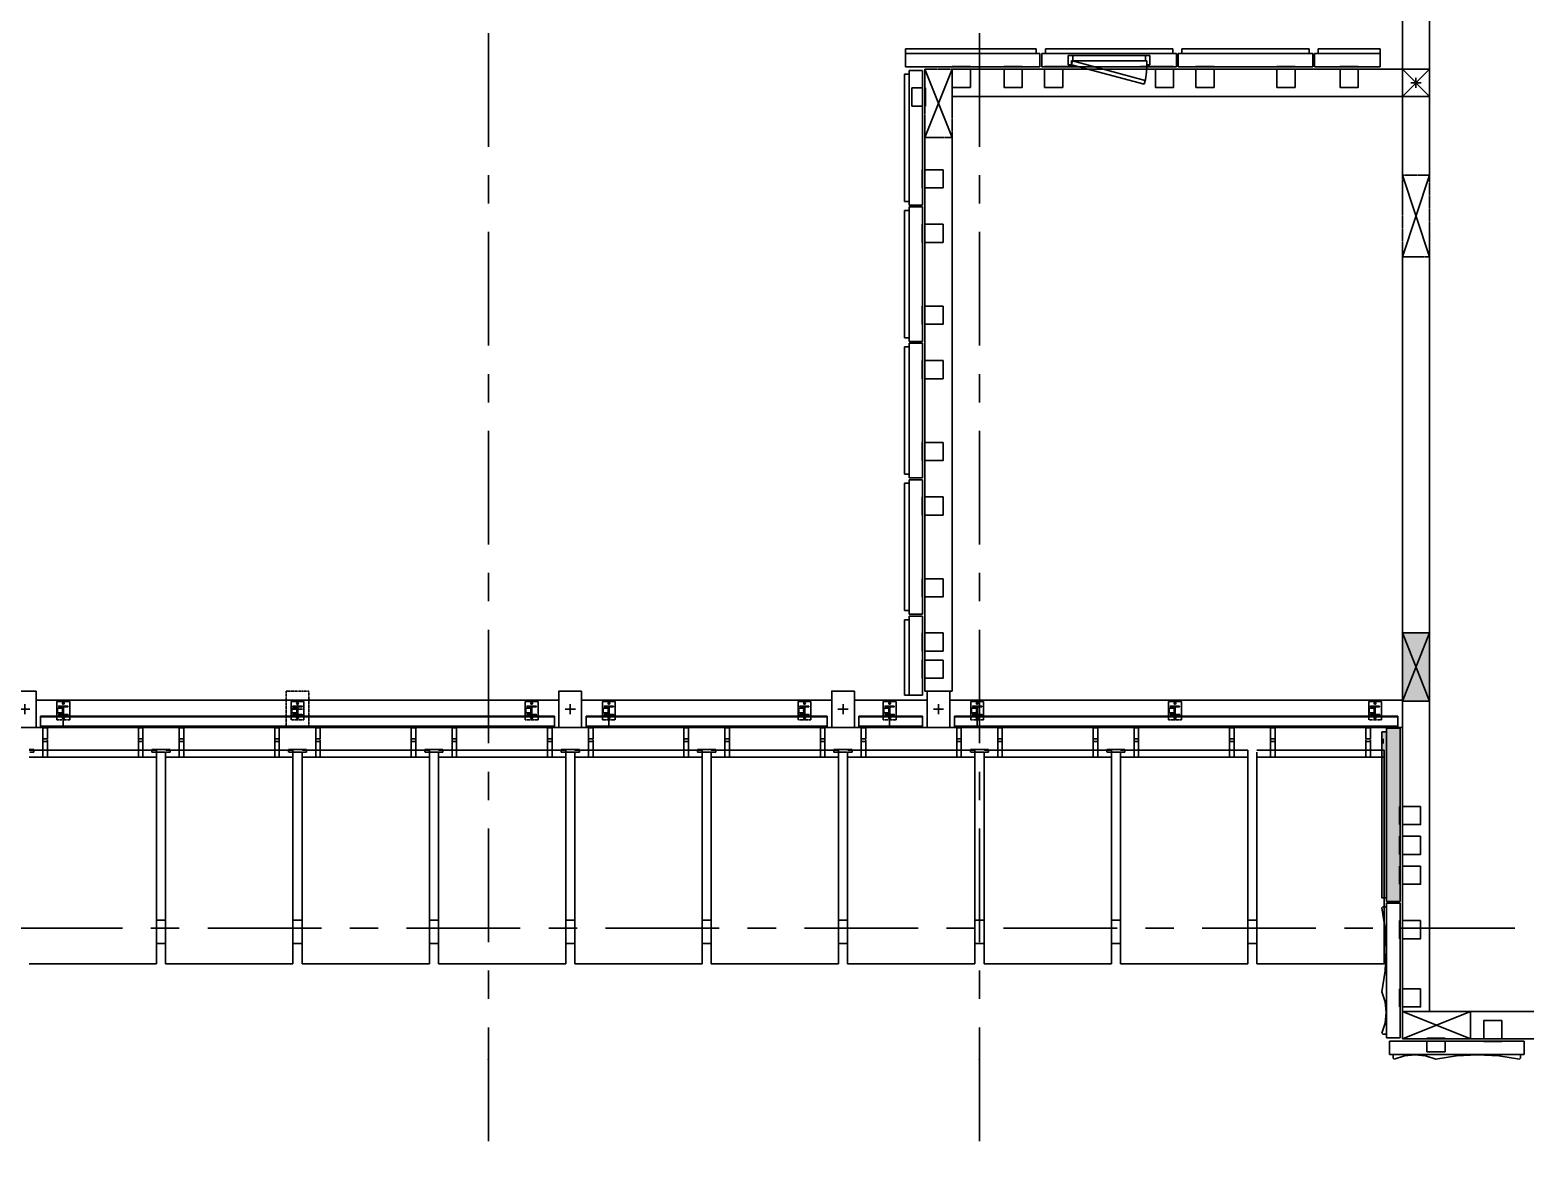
# Model space of a CAD drawing. Header units: millimetres. Extents: x 2519235 to 7246330, y 25937 to 201821.
# Drawn here: x 3237742 to 3254185, y 121849 to 134172 of the extents above; entities that cross this region are included whole.
import ezdxf
from ezdxf.enums import TextEntityAlignment as Align

# ---------------------------------------------------------------- set-up
doc = ezdxf.new("R2010")
doc.units = ezdxf.units.MM
doc.set_wipeout_variables(frame=1)
for name, pattern in [('DXK_LINE_DOT2', [3.9198, 1.9599, -1.9599]), ('HIDDEN2', [4.7625, 3.175, -1.5875]), ('TA_GL_005.00000', [13.75, 5, -1.25, 1.25, -1.25, 5]), ('Xref-PLAN-106.940$0$CENTER2', [28.575, 19.05, -3.175, 3.175, -3.175]), ('Xref-PLAN-106.940$0$HIDDEN2', [4.7625, 3.175, -1.5875])]:
    doc.linetypes.add(name, pattern=pattern)
for name, color, linetype in [('000 - 0_SYM_DWG_GRID-BUBBLE_MAIN_COLOR_1', 7, 'Continuous'), ('000 - 0_SYM_DWG_GRIDLINE_MAIN_COLOR_1', 7, 'Continuous'), ('000 - 0_SYM_DWG_GRIDLINE_MAIN_COLOR_251', 7, 'Continuous'), ('000 - CONCRETE_COL_CUT_COLOR_1', 7, 'Continuous'), ('000 - CONCRETE_COL_CUT_COLOR_5', 7, 'Continuous'), ('000 - CONCRETE_COL_HATCH_', 7, 'Continuous'), ('000 - CONCRETE_COL_WIPEOUT_', 7, 'Continuous'), ('000 - CONCRETE_PRECAST_CUT_COLOR_4', 7, 'Continuous'), ('000 - EXISTING_CANOPY_MAIN_COLOR_1', 7, 'Continuous'), ('_BOLT-M10', 7, 'Continuous'), ('_C-SC', 7, 'Continuous'), ('_Hatch', 7, 'Continuous'), ('_LOUVER-SB', 7, 'Continuous'), ('_PLATE-200', 7, 'Continuous'), ('_RCW03', 7, 'Continuous'), ('_Wall-PRECAST', 7, 'Continuous'), ('A-ROOF', 7, 'Continuous'), ('A-ROOF-OTLN', 7, 'Continuous'), ('Xref-PLAN-106.940$0$_Beam', 7, 'Continuous'), ('Xref-PLAN-106.940$0$_C300x300', 7, 'Continuous'), ('Xref-PLAN-106.940$0$_C400-250', 7, 'Continuous'), ('Xref-PLAN-106.940$0$_Col', 7, 'Xref-PLAN-106.940$0$CENTER2'), ('Xref-PLAN-106.940$0$_Col-BOTTOM', 7, 'Xref-PLAN-106.940$0$HIDDEN2'), ('Xref-PLAN-106.940$0$_PP-Dim', 7, 'Continuous'), ('Xref-PLAN-106.940$0$S-280-M_COLUMN', 7, 'Continuous')]:
    doc.layers.add(name, color=color, linetype=linetype)
doc.layers.add('Xref-PLAN-106.940$0$_VP', color=7, linetype='Continuous', plot=False)
doc.styles.add('Arial', font='arial.ttf', dxfattribs={"height": 300})
doc.styles.add('TA', font='', dxfattribs={"height": 4.5})
doc.styles.get('TA').set_extended_font_data('Cordia New')

# ---------------------------------------------------------------- blocks, each defined once
blk = doc.blocks.new('A$C794a218b')
at = {"color": 7}
for p, q in [((142319, 17448), (142369, 17448)), ((142319, 17348), (142319, 17448)), ((142369, 17448), (142369, 17391)), ((142369, 17448), (143169, 17448)), ((143169, 17448), (143219, 17448)), ((143169, 17391), (143169, 17448)), ((143219, 17448), (143219, 17348)), ((142354, 17348), (142319, 17348)), ((142354, 17391), (142354, 17348)), ((142369, 17391), (142354, 17391)), ((142354, 17348), (142365, 17390)), ((143156, 17134), (142354, 17348)), ((142365, 17390), (143167, 17175)), ((142369, 17391), (143169, 17391)), ((143184, 17391), (143169, 17391)), ((143184, 17348), (143184, 17391)), ((143219, 17348), (143184, 17348)), ((143167, 17175), (143156, 17134))]:
    blk.add_line(p, q, dxfattribs=at)
blk.add_arc((142354, 17348), 830, 344.9961, 0, dxfattribs=at)
blk = doc.blocks.new('Xref-PLAN-106.940$0$_C400-250')
at = {"color": 7}
blk.add_lwpolyline([(125, 0), (125, -400), (-125, -400), (-125, 0)], close=True, dxfattribs=at)
at = {"layer": 'Defpoints', "color": 7}
for p, q in [((0, -144), (0, -256)), ((-56, -200), (56, -200))]:
    blk.add_line(p, q, dxfattribs=at)
blk = doc.blocks.new('Xref-PLAN-106.940$0$_C300-300')
at = {"color": 7}
blk.add_lwpolyline([(-150, 0), (150, 0), (150, -300), (-150, -300)], close=True, dxfattribs=at)
at = {"layer": 'Defpoints', "color": 7}
for p, q in [((-56, -150), (56, -150)), ((0, -94), (0, -206))]:
    blk.add_line(p, q, dxfattribs=at)
blk = doc.blocks.new('Xref-PLAN-106.940$0$ACM_STR_COLN_Precast- Rectangular Column - 750x300-6832747-610_ENT 1 EXISTING GROUND LEVEL_6000_100')
at = {"layer": 'Xref-PLAN-106.940$0$S-280-M_COLUMN', "color": 7, "lineweight": -3}
for p, q in [((375, 200), (-375, 200)), ((-375, 200), (-375, 190)), ((-375, 190), (-375, -90)), ((375, 190), (375, 200)), ((375, -90), (375, 190)), ((-375, -90), (-375, -100)), ((-375, -100), (375, -100)), ((375, -100), (375, -90))]:
    blk.add_line(p, q, dxfattribs=at)
blk = doc.blocks.new('Xref-PLAN-106.940')
at = {"layer": 'Xref-PLAN-106.940$0$_Beam', "color": 7}
for p, q in [((145669, 22958), (145669, 17298)), ((145969, 22958), (145969, 17298)), ((145669, 15233), (145669, 11098)), ((145969, 15233), (145969, 11098)), ((140419, 10458), (140719, 10458)), ((145669, 10348), (145669, 6933)), ((145969, 10348), (145969, 6933)), ((146419, 6933), (152919, 6933)), ((146419, 6633), (152919, 6633))]:
    blk.add_line(p, q, dxfattribs=at)
at = {"layer": 'Xref-PLAN-106.940$0$_Col', "color": 7}
for points in [[(140419, 17298), (140719, 17298), (140719, 16548), (140419, 16548)], [(145669, 16133), (145969, 16133), (145969, 15233), (145669, 15233)], [(145669, 10348), (145969, 10348), (145969, 11098), (145669, 11098)], [(145669, 6633), (146419, 6633), (146419, 6933), (145669, 6933)]]:
    blk.add_lwpolyline(points, close=True, dxfattribs=at)
at = {"layer": 'Xref-PLAN-106.940$0$_PP-Dim', "color": 7}
for p, q in [((140719, 17298), (145669, 17298)), ((140719, 16998), (145669, 16998)), ((145669, 16998), (145669, 16133)), ((145969, 16998), (145969, 16133)), ((140419, 16548), (140419, 10458)), ((140719, 16548), (140719, 10458)), ((130644, 10358), (136394, 10358)), ((136644, 10358), (139394, 10358)), ((139644, 10358), (140444, 10358)), ((140694, 10358), (145669, 10358)), ((130644, 10058), (136394, 10058)), ((136644, 10058), (139394, 10058)), ((139644, 10058), (140444, 10058)), ((140694, 10058), (145669, 10058))]:
    blk.add_line(p, q, dxfattribs=at)
at = {"layer": 'Xref-PLAN-106.940$0$_VP', "color": 7}
for p, q in [((140419, 17298), (140719, 16548)), ((140419, 16548), (140719, 17298)), ((145669, 17298), (145969, 16998)), ((145669, 16998), (145969, 17298)), ((145669, 15233), (145969, 16133)), ((145669, 16133), (145969, 15233)), ((145669, 11098), (145969, 10348)), ((145669, 10348), (145969, 11098)), ((145669, 6633), (146419, 6933)), ((145669, 6933), (146419, 6633))]:
    blk.add_line(p, q, dxfattribs=at)
at = {"layer": 'Xref-PLAN-106.940$0$_C300x300', "color": 7}
blk.add_blockref('Xref-PLAN-106.940$0$_C300-300', (145819, 17298), dxfattribs=at)
at = {"layer": 'Xref-PLAN-106.940$0$_C400-250', "color": 7}
for p in [(130519, 10458), (136519, 10458), (139519, 10458), (140569, 10458)]:
    blk.add_blockref('Xref-PLAN-106.940$0$_C400-250', p, dxfattribs=at)
at = {"layer": 'Xref-PLAN-106.940$0$_Col-BOTTOM', "color": 7}
blk.add_blockref('Xref-PLAN-106.940$0$_C400-250', (133519, 10458), dxfattribs=at)
at = {"layer": 'Xref-PLAN-106.940$0$S-280-M_COLUMN', "color": 7, "lineweight": -3}
blk.add_blockref('Xref-PLAN-106.940$0$ACM_STR_COLN_Precast- Rectangular Column - 750x300-6832747-610_ENT 1 EXISTING GROUND LEVEL_6000_100', (146044, 6733), dxfattribs=at)
blk = doc.blocks.new('_C-SC')
at = {"layer": '_Hatch'}
h = blk.add_hatch(dxfattribs=at)
h.set_pattern_fill('STEEL', scale=1.5)
h.set_pattern_definition([(45, (-1941.0177, -2436.031), (-3.367596, 3.367596), []), (45, (-1941.0177, -2433.6497), (-3.367596, 3.367596), [])])
h.paths.add_polyline_path([(3, 67), (3, 3, 0.414214), (13, -7), (50, -7), (50, -15), (-50, -15), (-50, -7), (-13, -7, 0.414214), (-3, 3), (-3, 67, 0.414214), (-13, 77), (-50, 77), (-50, 85), (50, 85), (50, 77), (13, 77, 0.414214)])
at = {"color": 7, "linetype": 'Continuous'}
for p, q in [((70, 135), (-70, 135)), ((-70, 135), (-70, -25)), ((70, 135), (70, -25))]:
    blk.add_line(p, q, dxfattribs=at)
at = {"color": 7, "linetype": 'DXK_LINE_DOT2'}
for p, q in [((-70, 135), (-70, -25)), ((70, 135), (-70, 135)), ((70, -25), (70, 135))]:
    blk.add_line(p, q, dxfattribs=at)
at = {"color": 7, "linetype": 'HIDDEN2'}
for p, q in [((-70, -25), (-70, -65)), ((-70, -30), (-70, -65)), ((-70, -65), (70, -65)), ((-70, -65), (70, -65)), ((70, -65), (70, -25)), ((70, -30), (70, -65))]:
    blk.add_line(p, q, dxfattribs=at)
at = {"color": 7}
blk.add_lwpolyline([(-50, 85), (50, 85), (50, 77), (13, 77, 0.414214), (3, 67), (3, 3, 0.414214), (13, -7), (50, -7), (50, -15), (-50, -15), (-50, -7), (-13, -7, 0.414214), (-3, 3), (-3, 67, 0.414214), (-13, 77), (-50, 77)], format="xyb", close=True, dxfattribs=at)
for points in [[(63, 60), (3, 60), (3, 10), (63, 10)], [(63, 60), (8, 60), (8, 10), (63, 10)]]:
    blk.add_lwpolyline(points, close=True, dxfattribs=at)
at = {"layer": '_BOLT-M10', "color": 7}
for p, q in [((-12, 115), (12, 115)), ((16, 35), (-10, 35)), ((3, 42), (-3, 42)), ((3, 28), (-3, 28)), ((0, 128), (0, 102)), ((8, 42), (3, 42)), ((8, 28), (3, 28))]:
    blk.add_line(p, q, dxfattribs=at)
blk.add_lwpolyline([(-8, 110), (0, 106), (8, 110), (8, 120), (0, 124), (-8, 120)], close=True, dxfattribs=at)
for radius in [10, 6.93]:
    blk.add_circle((0, 115), radius, dxfattribs=at)
at = {"layer": 'Defpoints', "color": 7}
for p, q in [((6, -6), (-6, 6)), ((-6, -6), (6, 6))]:
    blk.add_line(p, q, dxfattribs=at)
at = {"layer": 'Defpoints', "color": 7, "linetype": 'HIDDEN2'}
for p, q in [((-12, -45), (12, -45)), ((0, -58), (0, -32))]:
    blk.add_line(p, q, dxfattribs=at)
blk.add_lwpolyline([(-8, -40), (0, -36), (8, -40), (8, -50), (0, -54), (-8, -50)], close=True, dxfattribs=at)
for radius in [10, 6.93]:
    blk.add_circle((0, -45), radius, dxfattribs=at)
blk = doc.blocks.new('*U417')
at = {"color": 7}
for p, q in [((4625, -25), (-250, -25)), ((-250, -145), (-250, -25)), ((-250, -30), (4625, -30)), ((-250, -35), (4625, -35)), ((-250, -135), (4625, -135)), ((-250, -140), (4625, -140)), ((-250, -145), (4625, -145)), ((4625, -25), (4625, -145))]:
    blk.add_line(p, q, dxfattribs=at)
at = {"layer": 'Defpoints', "color": 7}
for p, q in [((6, -6), (-6, 6)), ((-6, -6), (6, 6)), ((0, 0), (0, -145))]:
    blk.add_line(p, q, dxfattribs=at)
blk = doc.blocks.new('*U416')
at = {"color": 7}
for p, q in [((5400, -25), (-250, -25)), ((-250, -145), (-250, -25)), ((-250, -30), (5400, -30)), ((-250, -35), (5400, -35)), ((-250, -135), (5400, -135)), ((-250, -140), (5400, -140)), ((-250, -145), (5400, -145)), ((5400, -25), (5400, -145))]:
    blk.add_line(p, q, dxfattribs=at)
at = {"layer": 'Defpoints', "color": 7}
for p, q in [((6, -6), (-6, 6)), ((-6, -6), (6, 6)), ((0, 0), (0, -145))]:
    blk.add_line(p, q, dxfattribs=at)
blk = doc.blocks.new('*U415')
at = {"color": 7}
for p, q in [((2400, -25), (-250, -25)), ((-250, -145), (-250, -25)), ((-250, -30), (2400, -30)), ((-250, -35), (2400, -35)), ((-250, -135), (2400, -135)), ((-250, -140), (2400, -140)), ((-250, -145), (2400, -145)), ((2400, -25), (2400, -145))]:
    blk.add_line(p, q, dxfattribs=at)
at = {"layer": 'Defpoints', "color": 7}
for p, q in [((6, -6), (-6, 6)), ((-6, -6), (6, 6)), ((0, 0), (0, -145))]:
    blk.add_line(p, q, dxfattribs=at)
blk = doc.blocks.new('*U414')
at = {"color": 7}
for p, q in [((362, -25), (-338, -25)), ((-338, -145), (-338, -25)), ((-338, -30), (362, -30)), ((-338, -35), (362, -35)), ((-338, -135), (362, -135)), ((-338, -140), (362, -140)), ((-338, -145), (362, -145)), ((362, -25), (362, -145))]:
    blk.add_line(p, q, dxfattribs=at)
at = {"layer": 'Defpoints', "color": 7}
for p, q in [((6, -6), (-6, 6)), ((-6, -6), (6, 6)), ((0, 0), (0, -145))]:
    blk.add_line(p, q, dxfattribs=at)
blk = doc.blocks.new('A$C53fc0519')
at = {"layer": '000 - EXISTING_CANOPY_MAIN_COLOR_1', "color": 7}
for p, q in [((13400, -13148), (13450, -13148)), ((13400, -13148), (13400, -13475)), ((13400, -13153), (13450, -13153)), ((13450, -13275), (13450, -13148)), ((14500, -13148), (14450, -13148)), ((14450, -13148), (14450, -13475)), ((14450, -13153), (14500, -13153)), ((14500, -13148), (14500, -13475)), ((14900, -13148), (14950, -13148)), ((14900, -13148), (14900, -13475)), ((14900, -13153), (14950, -13153)), ((14950, -13148), (14950, -13475)), ((15950, -13148), (16000, -13148)), ((15950, -13475), (15950, -13148)), ((15950, -13153), (16000, -13153)), ((16000, -13148), (16000, -13475)), ((16400, -13148), (16450, -13148)), ((16400, -13148), (16400, -13475)), ((16400, -13153), (16450, -13153)), ((16450, -13275), (16450, -13148)), ((17450, -13148), (17500, -13148)), ((17450, -13475), (17450, -13148)), ((17450, -13153), (17500, -13153)), ((17500, -13475), (17500, -13148)), ((17900, -13148), (17950, -13148)), ((17900, -13475), (17900, -13148)), ((17900, -13153), (17950, -13153)), ((17950, -13475), (17950, -13148)), ((19000, -13148), (18950, -13148)), ((18950, -13148), (18950, -13475)), ((18950, -13153), (19000, -13153)), ((19000, -13148), (19000, -13475)), ((19400, -13148), (19450, -13148)), ((19400, -13148), (19400, -13475)), ((19400, -13153), (19450, -13153)), ((19450, -13275), (19450, -13148)), ((20450, -13148), (20500, -13148)), ((20450, -13475), (20450, -13148)), ((20450, -13153), (20500, -13153)), ((20500, -13475), (20500, -13148)), ((20900, -13148), (20950, -13148)), ((20900, -13148), (20900, -13475)), ((20900, -13153), (20950, -13153)), ((20950, -13475), (20950, -13148)), ((21950, -13148), (22000, -13148)), ((21950, -13148), (21950, -13475)), ((21950, -13153), (22000, -13153)), ((22000, -13475), (22000, -13148)), ((22450, -13148), (22400, -13148)), ((22400, -13148), (22400, -13475)), ((22400, -13153), (22450, -13153)), ((22450, -13275), (22450, -13148)), ((23450, -13148), (23500, -13148)), ((23450, -13148), (23450, -13475)), ((23450, -13153), (23500, -13153)), ((23500, -13148), (23500, -13475)), ((23900, -13148), (23950, -13148)), ((23900, -13148), (23900, -13475)), ((23900, -13153), (23950, -13153)), ((23950, -13148), (23950, -13475)), ((24950, -13148), (25000, -13148)), ((24950, -13148), (24950, -13475)), ((24950, -13153), (25000, -13153)), ((25000, -13475), (25000, -13148)), ((25400, -13148), (25450, -13148)), ((25400, -13148), (25400, -13475)), ((25400, -13153), (25450, -13153)), ((25450, -13148), (25450, -13475)), ((26450, -13148), (26500, -13148)), ((26450, -13475), (26450, -13148)), ((26450, -13153), (26500, -13153)), ((26500, -13148), (26500, -13475)), ((26950, -13148), (26900, -13148)), ((26900, -13148), (26900, -13475)), ((26900, -13153), (26950, -13153)), ((26950, -13148), (26950, -13475)), ((27950, -13148), (28000, -13148)), ((27950, -13148), (27950, -13275)), ((27950, -13153), (28000, -13153)), ((28000, -13275), (28000, -13148)), ((13400, -13273), (13450, -13273)), ((13400, -13303), (13450, -13303)), ((13450, -13367), (13450, -13283)), ((14450, -13273), (14500, -13273)), ((14450, -13303), (14500, -13303)), ((14900, -13273), (14950, -13273)), ((14950, -13303), (14900, -13303)), ((15950, -13273), (16000, -13273)), ((15950, -13303), (16000, -13303)), ((16400, -13273), (16450, -13273)), ((16400, -13303), (16450, -13303)), ((16450, -13283), (16450, -13367)), ((17450, -13273), (17500, -13273)), ((17500, -13303), (17450, -13303)), ((17900, -13273), (17950, -13273)), ((17900, -13303), (17950, -13303)), ((18950, -13273), (19000, -13273)), ((18950, -13303), (19000, -13303)), ((19400, -13273), (19450, -13273)), ((19400, -13303), (19450, -13303)), ((19450, -13283), (19450, -13367)), ((20450, -13273), (20500, -13273)), ((20500, -13303), (20450, -13303)), ((20900, -13273), (20950, -13273)), ((20900, -13303), (20950, -13303)), ((21950, -13273), (22000, -13273)), ((21950, -13303), (22000, -13303)), ((22400, -13273), (22450, -13273)), ((22450, -13303), (22400, -13303)), ((22450, -13283), (22450, -13367)), ((23450, -13273), (23500, -13273)), ((23450, -13303), (23500, -13303)), ((23900, -13273), (23950, -13273)), ((23900, -13303), (23950, -13303)), ((24950, -13273), (25000, -13273)), ((25000, -13303), (24950, -13303)), ((25400, -13273), (25450, -13273)), ((25400, -13303), (25450, -13303)), ((26450, -13273), (26500, -13273)), ((26450, -13303), (26500, -13303)), ((26900, -13273), (26950, -13273)), ((26900, -13303), (26950, -13303)), ((27950, -13273), (28000, -13273)), ((27950, -13283), (27950, -13367)), ((27950, -13303), (27962, -13303)), ((28000, -13303), (27968, -13303)), ((28000, -13367), (28000, -13283)), ((13250, -13475), (14650, -13475)), ((13271, -13390), (13251, -13390)), ((13251, -13400), (13265, -13400)), ((13300, -13420), (13255, -13420)), ((13267, -13400), (13340, -13400)), ((13300, -13390), (13274, -13390)), ((13300, -13390), (13300, -13420)), ((13342, -13400), (13415, -13400)), ((13400, -13347), (13400, -13400)), ((13417, -13400), (13490, -13400)), ((13450, -13348), (13450, -13400)), ((13450, -13475), (13450, -13375)), ((13492, -13400), (13565, -13400)), ((13567, -13400), (13640, -13400)), ((13642, -13400), (13715, -13400)), ((13717, -13400), (13790, -13400)), ((13792, -13400), (13865, -13400)), ((13867, -13400), (13940, -13400)), ((13942, -13400), (14015, -13400)), ((14017, -13400), (14090, -13400)), ((14092, -13400), (14165, -13400)), ((14167, -13400), (14240, -13400)), ((14242, -13400), (14315, -13400)), ((14317, -13400), (14390, -13400)), ((14392, -13400), (14465, -13400)), ((14450, -13400), (14450, -13347)), ((14467, -13400), (14540, -13400)), ((14500, -13348), (14500, -13400)), ((14542, -13400), (14615, -13400)), ((14621, -13390), (14600, -13390)), ((14600, -13420), (14600, -13390)), ((14602, -13420), (14600, -13420)), ((14651, -13420), (14605, -13420)), ((14617, -13400), (14650, -13400)), ((14651, -13390), (14624, -13390)), ((14650, -13400), (14650, -15750)), ((14749, -13390), (14653, -13390)), ((14749, -13420), (14653, -13420)), ((14750, -15750), (14750, -13422)), ((14750, -13475), (16150, -13475)), ((14771, -13390), (14751, -13390)), ((14751, -13400), (14765, -13400)), ((14752, -13420), (14751, -13420)), ((14800, -13420), (14755, -13420)), ((14767, -13400), (14840, -13400)), ((14800, -13390), (14774, -13390)), ((14800, -13390), (14800, -13420)), ((14842, -13400), (14915, -13400)), ((14900, -13347), (14900, -13400)), ((14917, -13400), (14990, -13400)), ((14950, -13348), (14950, -13400)), ((14992, -13400), (15065, -13400)), ((15067, -13400), (15140, -13400)), ((15142, -13400), (15215, -13400)), ((15217, -13400), (15290, -13400)), ((15292, -13400), (15365, -13400)), ((15367, -13400), (15440, -13400)), ((15442, -13400), (15515, -13400)), ((15517, -13400), (15590, -13400)), ((15592, -13400), (15665, -13400)), ((15667, -13400), (15740, -13400)), ((15742, -13400), (15815, -13400)), ((15817, -13400), (15890, -13400)), ((15892, -13400), (15965, -13400)), ((15950, -13400), (15950, -13347)), ((15967, -13400), (16040, -13400)), ((16000, -13400), (16000, -13348)), ((16042, -13400), (16115, -13400)), ((16121, -13390), (16100, -13390)), ((16100, -13420), (16100, -13390)), ((16102, -13420), (16100, -13420)), ((16151, -13420), (16105, -13420)), ((16117, -13400), (16150, -13400)), ((16151, -13390), (16124, -13390)), ((16150, -13400), (16150, -15750)), ((16249, -13390), (16153, -13390)), ((16249, -13420), (16153, -13420)), ((16250, -15750), (16250, -13422)), ((16250, -13475), (17650, -13475)), ((16271, -13390), (16251, -13390)), ((16251, -13400), (16265, -13400)), ((16252, -13420), (16251, -13420)), ((16300, -13420), (16255, -13420)), ((16267, -13400), (16340, -13400)), ((16300, -13390), (16274, -13390)), ((16300, -13390), (16300, -13420)), ((16342, -13400), (16415, -13400)), ((16400, -13400), (16400, -13347)), ((16417, -13400), (16490, -13400)), ((16450, -13400), (16450, -13348)), ((16450, -13375), (16450, -13475)), ((16492, -13400), (16565, -13400)), ((16567, -13400), (16640, -13400)), ((16642, -13400), (16715, -13400)), ((16717, -13400), (16790, -13400)), ((16792, -13400), (16865, -13400)), ((16867, -13400), (16940, -13400)), ((16942, -13400), (17015, -13400)), ((17017, -13400), (17090, -13400)), ((17092, -13400), (17165, -13400)), ((17167, -13400), (17240, -13400)), ((17242, -13400), (17315, -13400)), ((17317, -13400), (17390, -13400)), ((17392, -13400), (17465, -13400)), ((17450, -13400), (17450, -13347)), ((17467, -13400), (17540, -13400)), ((17500, -13400), (17500, -13348)), ((17542, -13400), (17615, -13400)), ((17621, -13390), (17600, -13390)), ((17600, -13420), (17600, -13390)), ((17602, -13420), (17600, -13420)), ((17651, -13420), (17605, -13420)), ((17617, -13400), (17650, -13400)), ((17651, -13390), (17624, -13390)), ((17650, -13400), (17650, -15750)), ((17749, -13390), (17653, -13390)), ((17749, -13420), (17653, -13420)), ((17750, -15750), (17750, -13422)), ((17750, -13475), (19150, -13475)), ((17771, -13390), (17751, -13390)), ((17751, -13400), (17765, -13400)), ((17752, -13420), (17751, -13420)), ((17800, -13420), (17755, -13420)), ((17767, -13400), (17840, -13400)), ((17800, -13390), (17774, -13390)), ((17800, -13390), (17800, -13420)), ((17842, -13400), (17915, -13400)), ((17900, -13400), (17900, -13347)), ((17917, -13400), (17990, -13400)), ((17950, -13400), (17950, -13348)), ((17992, -13400), (18065, -13400)), ((18067, -13400), (18140, -13400)), ((18142, -13400), (18215, -13400)), ((18217, -13400), (18290, -13400)), ((18292, -13400), (18365, -13400)), ((18367, -13400), (18440, -13400)), ((18442, -13400), (18515, -13400)), ((18517, -13400), (18590, -13400)), ((18592, -13400), (18665, -13400)), ((18667, -13400), (18740, -13400)), ((18742, -13400), (18815, -13400)), ((18817, -13400), (18890, -13400)), ((18892, -13400), (18965, -13400)), ((18950, -13400), (18950, -13347)), ((18967, -13400), (19040, -13400)), ((19000, -13348), (19000, -13400)), ((19042, -13400), (19115, -13400)), ((19121, -13390), (19100, -13390)), ((19100, -13420), (19100, -13390)), ((19102, -13420), (19100, -13420)), ((19151, -13420), (19105, -13420)), ((19117, -13400), (19150, -13400)), ((19151, -13390), (19124, -13390)), ((19150, -13400), (19150, -15750)), ((19249, -13390), (19153, -13390)), ((19249, -13420), (19153, -13420)), ((19250, -15750), (19250, -13422)), ((19250, -13475), (20650, -13475)), ((19271, -13390), (19251, -13390)), ((19251, -13400), (19265, -13400)), ((19252, -13420), (19251, -13420)), ((19300, -13420), (19255, -13420)), ((19267, -13400), (19340, -13400)), ((19300, -13390), (19274, -13390)), ((19300, -13390), (19300, -13420)), ((19342, -13400), (19415, -13400)), ((19400, -13400), (19400, -13347)), ((19417, -13400), (19490, -13400)), ((19450, -13400), (19450, -13348)), ((19450, -13475), (19450, -13375)), ((19492, -13400), (19565, -13400)), ((19567, -13400), (19640, -13400)), ((19642, -13400), (19715, -13400)), ((19717, -13400), (19790, -13400)), ((19792, -13400), (19865, -13400)), ((19867, -13400), (19940, -13400)), ((19942, -13400), (20015, -13400)), ((20017, -13400), (20090, -13400)), ((20092, -13400), (20165, -13400)), ((20167, -13400), (20240, -13400)), ((20242, -13400), (20315, -13400)), ((20317, -13400), (20390, -13400)), ((20392, -13400), (20465, -13400)), ((20450, -13347), (20450, -13400)), ((20467, -13400), (20540, -13400)), ((20500, -13400), (20500, -13348)), ((20542, -13400), (20615, -13400)), ((20621, -13390), (20600, -13390)), ((20600, -13420), (20600, -13390)), ((20602, -13420), (20600, -13420)), ((20651, -13420), (20605, -13420)), ((20617, -13400), (20650, -13400)), ((20651, -13390), (20624, -13390)), ((20650, -13400), (20650, -15750)), ((20749, -13390), (20653, -13390)), ((20749, -13420), (20653, -13420)), ((20750, -15750), (20750, -13422)), ((20750, -13475), (22150, -13475)), ((20771, -13390), (20751, -13390)), ((20751, -13400), (20765, -13400)), ((20752, -13420), (20751, -13420)), ((20800, -13420), (20755, -13420)), ((20767, -13400), (20840, -13400)), ((20800, -13390), (20774, -13390)), ((20800, -13390), (20800, -13420)), ((20842, -13400), (20915, -13400)), ((20900, -13347), (20900, -13400)), ((20917, -13400), (20990, -13400)), ((20950, -13400), (20950, -13348)), ((20992, -13400), (21065, -13400)), ((21067, -13400), (21140, -13400)), ((21142, -13400), (21215, -13400)), ((21217, -13400), (21290, -13400)), ((21292, -13400), (21365, -13400)), ((21367, -13400), (21440, -13400)), ((21442, -13400), (21515, -13400)), ((21517, -13400), (21590, -13400)), ((21592, -13400), (21665, -13400)), ((21667, -13400), (21740, -13400)), ((21742, -13400), (21815, -13400)), ((21817, -13400), (21890, -13400)), ((21892, -13400), (21965, -13400)), ((21950, -13400), (21950, -13347)), ((21967, -13400), (22040, -13400)), ((22000, -13400), (22000, -13348)), ((22042, -13400), (22115, -13400)), ((22121, -13390), (22100, -13390)), ((22100, -13420), (22100, -13390)), ((22102, -13420), (22100, -13420)), ((22151, -13420), (22105, -13420)), ((22117, -13400), (22150, -13400)), ((22151, -13390), (22124, -13390)), ((22150, -13400), (22150, -15750)), ((22249, -13390), (22153, -13390)), ((22249, -13420), (22153, -13420)), ((22250, -15750), (22250, -13422)), ((22250, -13475), (23650, -13475)), ((22271, -13390), (22251, -13390)), ((22251, -13400), (22265, -13400)), ((22252, -13420), (22251, -13420)), ((22300, -13420), (22255, -13420)), ((22267, -13400), (22340, -13400)), ((22300, -13390), (22274, -13390)), ((22300, -13390), (22300, -13420)), ((22342, -13400), (22415, -13400)), ((22400, -13400), (22400, -13347)), ((22417, -13400), (22490, -13400)), ((22450, -13348), (22450, -13400)), ((22450, -13475), (22450, -13375)), ((22492, -13400), (22565, -13400)), ((22567, -13400), (22640, -13400)), ((22642, -13400), (22715, -13400)), ((22717, -13400), (22790, -13400)), ((22792, -13400), (22865, -13400)), ((22867, -13400), (22940, -13400)), ((22942, -13400), (23015, -13400)), ((23017, -13400), (23090, -13400)), ((23092, -13400), (23165, -13400)), ((23167, -13400), (23240, -13400)), ((23242, -13400), (23315, -13400)), ((23317, -13400), (23390, -13400)), ((23392, -13400), (23465, -13400)), ((23450, -13400), (23450, -13347)), ((23467, -13400), (23540, -13400)), ((23500, -13400), (23500, -13348)), ((23542, -13400), (23615, -13400)), ((23621, -13390), (23600, -13390)), ((23600, -13420), (23600, -13390)), ((23602, -13420), (23600, -13420)), ((23651, -13420), (23605, -13420)), ((23617, -13400), (23650, -13400)), ((23651, -13390), (23624, -13390)), ((23650, -13400), (23650, -15750)), ((23749, -13390), (23653, -13390)), ((23749, -13420), (23653, -13420)), ((23750, -15750), (23750, -13422)), ((23750, -13475), (25150, -13475)), ((23771, -13390), (23751, -13390)), ((23751, -13400), (23765, -13400)), ((23752, -13420), (23751, -13420)), ((23800, -13420), (23755, -13420)), ((23767, -13400), (23840, -13400)), ((23800, -13390), (23774, -13390)), ((23800, -13390), (23800, -13420)), ((23842, -13400), (23915, -13400)), ((23900, -13347), (23900, -13400)), ((23917, -13400), (23990, -13400)), ((23950, -13348), (23950, -13400)), ((23992, -13400), (24065, -13400)), ((24067, -13400), (24140, -13400)), ((24142, -13400), (24215, -13400)), ((24217, -13400), (24290, -13400)), ((24292, -13400), (24365, -13400)), ((24367, -13400), (24440, -13400)), ((24442, -13400), (24515, -13400)), ((24517, -13400), (24590, -13400)), ((24592, -13400), (24665, -13400)), ((24667, -13400), (24740, -13400)), ((24742, -13400), (24815, -13400)), ((24817, -13400), (24890, -13400)), ((24892, -13400), (24965, -13400)), ((24950, -13400), (24950, -13347)), ((24967, -13400), (25040, -13400)), ((25000, -13400), (25000, -13348)), ((25042, -13400), (25115, -13400)), ((25121, -13390), (25100, -13390)), ((25100, -13420), (25100, -13390)), ((25102, -13420), (25100, -13420)), ((25151, -13420), (25105, -13420)), ((25117, -13400), (25150, -13400)), ((25151, -13390), (25124, -13390)), ((25150, -13400), (25150, -15750)), ((25249, -13390), (25153, -13390)), ((25249, -13420), (25153, -13420)), ((25250, -15750), (25250, -13422)), ((25250, -13475), (26650, -13475)), ((25271, -13390), (25251, -13390)), ((25251, -13400), (25265, -13400)), ((25252, -13420), (25251, -13420)), ((25300, -13420), (25255, -13420)), ((25267, -13400), (25340, -13400)), ((25300, -13390), (25274, -13390)), ((25300, -13390), (25300, -13420)), ((25342, -13400), (25415, -13400)), ((25400, -13347), (25400, -13400)), ((25417, -13400), (25490, -13400)), ((25450, -13348), (25450, -13400)), ((25492, -13400), (25565, -13400)), ((25567, -13400), (25640, -13400)), ((25642, -13400), (25715, -13400)), ((25717, -13400), (25790, -13400)), ((25792, -13400), (25865, -13400)), ((25867, -13400), (25940, -13400)), ((25942, -13400), (26015, -13400)), ((26017, -13400), (26090, -13400)), ((26092, -13400), (26165, -13400)), ((26167, -13400), (26240, -13400)), ((26242, -13400), (26315, -13400)), ((26317, -13400), (26390, -13400)), ((26392, -13400), (26465, -13400)), ((26450, -13347), (26450, -13400)), ((26467, -13400), (26540, -13400)), ((26500, -13400), (26500, -13348)), ((26542, -13400), (26615, -13400)), ((26617, -13400), (26650, -13400)), ((26650, -13400), (26650, -15750)), ((26750, -15750), (26750, -13422)), ((26750, -13475), (28150, -13475)), ((26751, -13400), (26765, -13400)), ((26767, -13400), (26840, -13400)), ((26842, -13400), (26915, -13400)), ((26900, -13347), (26900, -13400)), ((26917, -13400), (26990, -13400)), ((26950, -13400), (26950, -13348)), ((26992, -13400), (27065, -13400)), ((27067, -13400), (27140, -13400)), ((27142, -13400), (27215, -13400)), ((27217, -13400), (27290, -13400)), ((27292, -13400), (27365, -13400)), ((27367, -13400), (27440, -13400)), ((27442, -13400), (27515, -13400)), ((27517, -13400), (27590, -13400)), ((27592, -13400), (27665, -13400)), ((27667, -13400), (27740, -13400)), ((27742, -13400), (27815, -13400)), ((27817, -13400), (27890, -13400)), ((27892, -13400), (27965, -13400)), ((27950, -13347), (27950, -13400)), ((27950, -13375), (27950, -13475)), ((27967, -13400), (28040, -13400)), ((28000, -13400), (28000, -13348)), ((28000, -13375), (28000, -13475)), ((28042, -13400), (28115, -13400)), ((28117, -13400), (28150, -13400)), ((28150, -13400), (28150, -13407)), ((28150, -14785), (28150, -13409)), ((28150, -14907), (28150, -14787)), ((28150, -14908), (28150, -15750)), ((14750, -15270), (14650, -15270)), ((14750, -15270), (14650, -15270)), ((16250, -15270), (16150, -15270)), ((16250, -15270), (16150, -15270)), ((17750, -15270), (17650, -15270)), ((17750, -15270), (17650, -15270)), ((19250, -15270), (19150, -15270)), ((19250, -15270), (19150, -15270)), ((20750, -15270), (20650, -15270)), ((20750, -15270), (20650, -15270)), ((22250, -15270), (22150, -15270)), ((22250, -15270), (22150, -15270)), ((23750, -15270), (23650, -15270)), ((23750, -15270), (23650, -15270)), ((25250, -15270), (25150, -15270)), ((25250, -15270), (25150, -15270)), ((26750, -15270), (26650, -15270)), ((26750, -15270), (26650, -15270)), ((14750, -15525), (14650, -15525)), ((16250, -15525), (16150, -15525)), ((17750, -15525), (17650, -15525)), ((19250, -15525), (19150, -15525)), ((20750, -15525), (20650, -15525)), ((22250, -15525), (22150, -15525)), ((23750, -15525), (23650, -15525)), ((25250, -15525), (25150, -15525)), ((26750, -15525), (26650, -15525)), ((14650, -15750), (13250, -15750)), ((14750, -15750), (16150, -15750)), ((16250, -15750), (17650, -15750)), ((17750, -15750), (19150, -15750)), ((20650, -15750), (19250, -15750)), ((22150, -15750), (20750, -15750)), ((23650, -15750), (22250, -15750)), ((23750, -15750), (25150, -15750)), ((25250, -15750), (26650, -15750)), ((28150, -15750), (26750, -15750))]:
    blk.add_line(p, q, dxfattribs=at)
blk = doc.blocks.new('*U1938')
at = {"layer": '000 - 0_SYM_DWG_GRIDLINE_MAIN_COLOR_1', "color": 7}
blk.add_line((49, 0), (44, 0), dxfattribs=at)
blk.add_circle((54, 0), 5, dxfattribs=at)
at = {"layer": '000 - 0_SYM_DWG_GRIDLINE_MAIN_COLOR_251', "color": 7, "linetype": 'ByBlock', "ltscale": 5}
blk.add_line((20, 0), (-357, 0), dxfattribs=at)
at = {"layer": '000 - 0_SYM_DWG_GRIDLINE_MAIN_COLOR_251', "color": 7}
for p in [(-337, 0), (0, 0)]:
    blk.add_point(p, dxfattribs=at)
at = {"color": 7, "style": 'TA', "flags": 1}
blk.add_attdef('LOCATION', (6, -6), '', height=4.5, rotation=270, dxfattribs=at)
at = {"layer": '000 - 0_SYM_DWG_GRID-BUBBLE_MAIN_COLOR_1', "color": 7, "style": 'Arial'}
blk.add_attdef('GRID-HEAD', text='', height=4, rotation=270, dxfattribs=at).set_placement((54, 0), align=Align.MIDDLE_CENTER)
blk = doc.blocks.new('*U1096')
at = {"layer": '000 - 0_SYM_DWG_GRIDLINE_MAIN_COLOR_251', "color": 7, "linetype": 'ByBlock', "ltscale": 5}
blk.add_line((2, 0), (-866, 0), dxfattribs=at)
at = {"color": 7, "style": 'TA', "flags": 1}
blk.add_attdef('LOCATION', (6, -6), '', height=4.5, rotation=270, dxfattribs=at)
at = {"layer": '000 - 0_SYM_DWG_GRID-BUBBLE_MAIN_COLOR_1', "color": 7, "style": 'Arial'}
blk.add_attdef('GRID-HEAD', text='', height=4, rotation=180, dxfattribs=at).set_placement((22, 0), align=Align.MIDDLE_CENTER)
blk = doc.blocks.new('W-1-PP17-ENT1_REV02_20260415-161303_PP17_ENT1_MAIN_DIMS_PL')
at = {"layer": '000 - 0_SYM_DWG_GRIDLINE_MAIN_COLOR_251', "color": 7, "linetype": 'TA_GL_005.00000', "xscale": 50.00000000000004, "yscale": 50.00000000000004, "zscale": 50.00000000000004, "rotation": 90}
for p, values in [((0, 0), {'GRID-HEAD': '1'}), ((5400, 0), {'GRID-HEAD': '2'})]:
    blk.add_blockref('*U1938', p, dxfattribs=at).add_auto_attribs(values)
at = {"layer": '000 - 0_SYM_DWG_GRIDLINE_MAIN_COLOR_251', "color": 7, "linetype": 'TA_GL_005.00000', "xscale": 50, "yscale": 50, "zscale": 50, "rotation": 180}
blk.add_blockref('*U1096', (-18300, -15410), dxfattribs=at)
blk = doc.blocks.new('*U2092')
at = {"layer": '000 - CONCRETE_COL_HATCH_'}
h = blk.add_hatch(dxfattribs=at)
h.set_pattern_fill('AR-CONC', scale=0.04)
h.set_pattern_definition([(50, (-1000, -765886.849), (7.28738676, -0.63756342), [0.762, -8.382]), (355, (-1000, -765886.849), (-1.40973686, 7.64227381), [0.6096, -6.70562337]), (100.4514447, (-999.393, -765886.902), (5.877649884, 7.004710076), [0.64760035, -7.123609784]), (46.1842, (-1000, -765884.817), (10.84316164, -1.68169312), [1.143, -12.573]), (96.6355576, (-999.096, -765884.957), (9.49616536, 9.89704498), [0.97140093, -10.68542433]), (351.1841512, (-1000, -765884.817), (9.49616536, 9.89704498), [0.91439868, -10.05838928]), (21, (-998.984, -765885.325), (6.06457565, -4.090607927), [0.762, -8.382]), (326, (-998.984, -765885.325), (2.472081134, 7.367518645), [0.6096, -6.7056]), (71.451445, (-998.4786, -765885.666), (8.53665677, 3.276910755), [0.64760035, -7.123597504]), (37.5, (-1000, -765886.8492), (0.12354413, 3.382201555), [0, -6.62432, 0, -6.8072, 0, -6.731]), (7.5, (-1000, -765886.8492), (2.6727865, 4.007222993), [0, -3.88112, 0, -6.47192, 0, -2.5654]), (327.5, (-1002.2657, -765886.8492), (5.423623807, -0.22914976), [0, -2.54, 0, -7.9248, 0, -10.5156]), (317.5, (-1003.2817, -765886.849), (5.925167255, 1.01705964), [0, -3.302, 0, -5.26288, 0, -7.4676])])
h.paths.add_polyline_path([(0, 0), (-150, 0), (-150, 40), (-200, 40), (-200, 1865), (-150, 1865), (-150, 1905), (0, 1905)])
at = {"layer": '000 - CONCRETE_COL_CUT_COLOR_1', "color": 7, "lineweight": -2}
blk.add_lwpolyline([(0, 0), (-150, 0), (-150, 40), (-200, 40), (-200, 1865), (-150, 1865), (-150, 1905), (0, 1905), (0, 1905), (0, 1905), (0, 1905), (0, 1905), (0, 1905), (0, 1905), (0, 1905), (0, 1905), (0, 1905), (0, 1905), (0, 1905), (0, 1905), (0, 1905), (0, 1905), (0, 1905), (0, 1905), (0, 1905), (0, 1905), (0, 1905), (0, 1905), (0, 1905), (0, 1905), (0, 1905), (0, 1905), (0, 1905), (0, 1905), (0, 1905), (0, 1905), (0, 1905), (0, 1905), (0, 1905), (0, 1905), (0, 1905), (0, 1905), (0, 1905), (0, 1905), (0, 1905), (0, 1905), (0, 1905), (0, 1905)], close=True, dxfattribs=at)
blk = doc.blocks.new('*U2097')
at = {"layer": '000 - CONCRETE_COL_HATCH_'}
h = blk.add_hatch(dxfattribs=at)
h.set_pattern_fill('AR-CONC', scale=0.04)
h.set_pattern_definition([(50, (600, -815206.8257), (7.28738676, -0.63756342), [0.762, -8.382]), (355, (600, -815206.826), (-1.40973686, 7.64227381), [0.6096, -6.70562337]), (100.4514447, (600.607, -815206.879), (5.877649884, 7.004710076), [0.64760035, -7.123609784]), (46.1842, (600, -815204.794), (10.84316164, -1.68169312), [1.143, -12.573]), (96.6355576, (600.904, -815204.934), (9.49616536, 9.89704498), [0.97140093, -10.68542433]), (351.1841512, (600, -815204.794), (9.49616536, 9.89704498), [0.91439868, -10.05838928]), (21, (601.016, -815205.3017), (6.06457565, -4.090607927), [0.762, -8.382]), (326, (601.016, -815205.302), (2.472081134, 7.367518645), [0.6096, -6.7056]), (71.451445, (601.5214, -815205.6426), (8.53665677, 3.276910755), [0.64760035, -7.123597504]), (37.5, (600, -815206.8257), (0.12354413, 3.382201555), [0, -6.62432, 0, -6.8072, 0, -6.731]), (7.5, (600, -815206.8257), (2.6727865, 4.007222993), [0, -3.88112, 0, -6.47192, 0, -2.5654]), (327.5, (597.7343, -815206.8257), (5.423623807, -0.22914976), [0, -2.54, 0, -7.9248, 0, -10.5156]), (317.5, (596.7183, -815206.8257), (5.925167255, 1.01705964), [0, -3.302, 0, -5.26288, 0, -7.4676])])
h.paths.add_polyline_path([(0, 0), (300, 0), (300, 750), (0, 750)])
at = {"layer": '000 - CONCRETE_COL_CUT_COLOR_1', "color": 7, "lineweight": -2}
blk.add_lwpolyline([(0, 0), (300, 0), (300, 750), (0, 750), (0, 750), (0, 750), (0, 750), (0, 750), (0, 750), (0, 750), (0, 750), (0, 750), (0, 750), (0, 750), (0, 750), (0, 750), (0, 750), (0, 750), (0, 750), (0, 750), (0, 750), (0, 750), (0, 750), (0, 750), (0, 750), (0, 750), (0, 750), (0, 750), (0, 750), (0, 750), (0, 750), (0, 750), (0, 750), (0, 750), (0, 750), (0, 750), (0, 750), (0, 750), (0, 750), (0, 750), (0, 750), (0, 750), (0, 750), (0, 750), (0, 750), (0, 750), (0, 750), (0, 750)], close=True, dxfattribs=at)
blk = doc.blocks.new('A$C6d15e31b')
at = {"layer": '_PLATE-200', "color": 7}
for points in [[(5300, -5960), (5300, -6160), (5100, -6160), (5100, -5960)], [(5870, -5960), (5870, -6160), (5670, -6160), (5670, -5960)], [(6315, -5960), (6315, -6160), (6115, -6160), (6115, -5960)], [(7535, -5960), (7535, -6160), (7335, -6160), (7335, -5960)], [(7980, -5960), (7980, -6160), (7780, -6160), (7780, -5960)], [(8870, -5960), (8870, -6160), (8670, -6160), (8670, -5960)], [(9565, -5960), (9565, -6160), (9365, -6160), (9365, -5960)], [(4800, -6365), (4800, -6165), (4806, -6165), (4806, -6365)], [(5000, -7065), (5000, -7265), (4800, -7265), (4800, -7065)], [(5000, -7665), (5000, -7865), (4800, -7865), (4800, -7665)], [(5000, -8565), (5000, -8765), (4800, -8765), (4800, -8565)], [(5000, -9165), (5000, -9365), (4800, -9365), (4800, -9165)], [(5000, -10065), (5000, -10265), (4800, -10265), (4800, -10065)], [(5000, -10665), (5000, -10865), (4800, -10865), (4800, -10665)], [(5000, -11565), (5000, -11765), (4800, -11765), (4800, -11565)], [(5000, -12160), (5000, -12360), (4800, -12360), (4800, -12160)], [(5000, -12460), (5000, -12660), (4800, -12660), (4800, -12460)], [(10250, -14069), (10250, -14269), (10050, -14269), (10050, -14069)], [(10250, -14397), (10250, -14597), (10050, -14597), (10050, -14397)], [(10250, -14725), (10250, -14925), (10050, -14925), (10050, -14725)], [(10250, -15325), (10250, -15525), (10050, -15525), (10050, -15325)], [(10250, -16075), (10250, -16275), (10050, -16275), (10050, -16075)], [(11145, -16425), (11145, -16625), (10945, -16625), (10945, -16425)], [(10320, -16619), (10520, -16619), (10520, -16625), (10320, -16625)]]:
    blk.add_lwpolyline(points, close=True, dxfattribs=at)
at = {"layer": '_RCW03', "color": 7}
for points in [[(-4975, -12900), (775, -12900), (775, -13200), (-4975, -13200)], [(1025, -12900), (3775, -12900), (3775, -13200), (1025, -13200)], [(4025, -12900), (4825, -12900), (4825, -13200), (4025, -13200)], [(5075, -12900), (10050, -12900), (10050, -13200), (5075, -13200)]]:
    blk.add_lwpolyline(points, close=True, dxfattribs=at)
at = {"layer": '_Wall-PRECAST', "color": 7}
for p, q in [((4585, -5785), (4585, -5735)), ((4585, -5735), (6025, -5735)), ((6025, -5785), (6025, -5735)), ((6125, -5785), (6125, -5735)), ((6125, -5735), (7525, -5735)), ((7525, -5735), (7525, -5785)), ((7625, -5785), (7625, -5735)), ((7625, -5735), (9025, -5735)), ((9025, -5735), (9025, -5785)), ((9125, -5785), (9125, -5735)), ((9125, -5735), (9805, -5735)), ((9805, -5735), (9805, -5785)), ((4585, -5935), (4585, -5785)), ((6065, -5785), (4585, -5785)), ((6065, -5785), (6065, -5935)), ((6085, -5935), (6085, -5785)), ((7565, -5785), (6085, -5785)), ((7565, -5785), (7565, -5935)), ((7585, -5935), (7585, -5785)), ((9065, -5785), (7585, -5785)), ((9025, -5785), (9025, -5785)), ((9065, -5785), (9065, -5935)), ((9085, -5935), (9085, -5785)), ((9805, -5785), (9085, -5785)), ((9805, -5785), (9805, -5935)), ((4575, -7415), (4575, -6015)), ((4625, -6015), (4575, -6015)), ((4585, -5935), (4585, -5935)), ((6065, -5935), (4585, -5935)), ((4625, -5975), (4625, -7455)), ((4775, -5975), (4625, -5975)), ((4775, -7455), (4775, -5975)), ((5100, -5929), (5300, -5929)), ((5100, -5929), (5100, -5935)), ((5100, -5929), (5300, -5929)), ((5100, -5929), (5100, -5935)), ((5100, -5935), (5300, -5935)), ((5100, -5935), (5300, -5935)), ((5300, -5929), (5300, -5935)), ((5300, -5929), (5300, -5935)), ((5670, -5929), (5870, -5929)), ((5670, -5929), (5670, -5935)), ((5670, -5929), (5870, -5929)), ((5670, -5929), (5670, -5935)), ((5670, -5935), (5870, -5935)), ((5670, -5935), (5870, -5935)), ((5870, -5929), (5870, -5935)), ((5870, -5929), (5870, -5935)), ((6085, -5935), (6085, -5935)), ((6085, -5935), (7565, -5935)), ((6115, -5929), (6315, -5929)), ((6115, -5929), (6115, -5935)), ((6115, -5935), (6315, -5935)), ((6280, -5929), (6480, -5929)), ((6280, -5929), (6280, -5935)), ((6280, -5935), (6480, -5935)), ((6315, -5929), (6315, -5935)), ((6480, -5929), (6480, -5935)), ((7170, -5929), (7370, -5929)), ((7170, -5929), (7170, -5935)), ((7170, -5935), (7370, -5935)), ((7335, -5929), (7535, -5929)), ((7335, -5929), (7335, -5935)), ((7335, -5935), (7535, -5935)), ((7370, -5929), (7370, -5935)), ((7535, -5929), (7535, -5935)), ((7585, -5935), (7585, -5935)), ((9065, -5935), (7585, -5935)), ((7780, -5929), (7980, -5929)), ((7780, -5929), (7780, -5935)), ((7780, -5929), (7980, -5929)), ((7780, -5929), (7780, -5935)), ((7780, -5935), (7980, -5935)), ((7780, -5935), (7980, -5935)), ((7980, -5929), (7980, -5935)), ((7980, -5929), (7980, -5935)), ((8670, -5929), (8870, -5929)), ((8670, -5929), (8670, -5935)), ((8670, -5929), (8870, -5929)), ((8670, -5929), (8670, -5935)), ((8670, -5935), (8870, -5935)), ((8670, -5935), (8870, -5935)), ((8870, -5929), (8870, -5935)), ((8870, -5929), (8870, -5935)), ((9085, -5935), (9085, -5935)), ((9805, -5935), (9085, -5935)), ((9365, -5929), (9565, -5929)), ((9365, -5929), (9365, -5935)), ((9365, -5929), (9565, -5929)), ((9365, -5929), (9365, -5935)), ((9365, -5935), (9565, -5935)), ((9365, -5935), (9565, -5935)), ((9565, -5929), (9565, -5935)), ((9565, -5929), (9565, -5935)), ((4655, -6365), (4655, -6165)), ((4655, -6165), (4775, -6165)), ((4655, -6165), (4655, -6365)), ((4775, -6165), (4655, -6165)), ((4775, -6165), (4775, -6365)), ((4775, -6365), (4775, -6165)), ((4775, -6365), (4655, -6365)), ((4655, -6365), (4775, -6365)), ((4769, -7265), (4769, -7065)), ((4769, -7065), (4775, -7065)), ((4769, -7265), (4769, -7065)), ((4769, -7065), (4775, -7065)), ((4775, -7265), (4775, -7065)), ((4775, -7265), (4775, -7065)), ((4769, -7265), (4775, -7265)), ((4769, -7265), (4775, -7265)), ((4575, -7415), (4625, -7415)), ((4575, -8915), (4575, -7515)), ((4625, -7515), (4575, -7515)), ((4625, -7455), (4775, -7455)), ((4625, -7475), (4625, -8955)), ((4775, -7475), (4625, -7475)), ((4775, -8955), (4775, -7475)), ((4769, -7865), (4769, -7665)), ((4769, -7665), (4775, -7665)), ((4769, -7865), (4769, -7665)), ((4769, -7665), (4775, -7665)), ((4775, -7865), (4775, -7665)), ((4775, -7865), (4775, -7665)), ((4769, -7865), (4775, -7865)), ((4769, -7865), (4775, -7865)), ((4769, -8765), (4769, -8565)), ((4769, -8565), (4775, -8565)), ((4769, -8765), (4769, -8565)), ((4769, -8565), (4775, -8565)), ((4775, -8765), (4775, -8565)), ((4775, -8765), (4775, -8565)), ((4769, -8765), (4775, -8765)), ((4769, -8765), (4775, -8765)), ((4575, -8915), (4625, -8915)), ((4575, -10415), (4575, -9015)), ((4625, -9015), (4575, -9015)), ((4625, -8955), (4775, -8955)), ((4625, -8975), (4625, -10455)), ((4775, -8975), (4625, -8975)), ((4775, -10455), (4775, -8975)), ((4769, -9365), (4769, -9165)), ((4769, -9165), (4775, -9165)), ((4769, -9365), (4769, -9165)), ((4769, -9165), (4775, -9165)), ((4775, -9365), (4775, -9165)), ((4775, -9365), (4775, -9165)), ((4769, -9365), (4775, -9365)), ((4769, -9365), (4775, -9365)), ((4769, -10265), (4769, -10065)), ((4769, -10065), (4775, -10065)), ((4769, -10265), (4769, -10065)), ((4769, -10065), (4775, -10065)), ((4775, -10265), (4775, -10065)), ((4775, -10265), (4775, -10065)), ((4769, -10265), (4775, -10265)), ((4769, -10265), (4775, -10265)), ((4575, -10415), (4625, -10415)), ((4575, -11915), (4575, -10515)), ((4575, -10515), (4625, -10515)), ((4625, -10455), (4775, -10455)), ((4625, -10475), (4625, -11955)), ((4775, -10475), (4625, -10475)), ((4775, -11955), (4775, -10475)), ((4769, -10865), (4769, -10665)), ((4769, -10665), (4775, -10665)), ((4769, -10865), (4769, -10665)), ((4769, -10665), (4775, -10665)), ((4775, -10865), (4775, -10665)), ((4775, -10865), (4775, -10665)), ((4769, -10865), (4775, -10865)), ((4769, -10865), (4775, -10865)), ((4769, -11765), (4769, -11565)), ((4769, -11565), (4775, -11565)), ((4769, -11765), (4769, -11565)), ((4769, -11565), (4775, -11565)), ((4775, -11765), (4775, -11565)), ((4775, -11765), (4775, -11565)), ((4769, -11765), (4775, -11765)), ((4769, -11765), (4775, -11765)), ((4625, -11915), (4575, -11915)), ((4625, -11955), (4775, -11955)), ((4625, -11975), (4625, -12845)), ((4625, -11975), (4775, -11975)), ((4775, -11975), (4775, -12845)), ((4575, -12845), (4575, -12015)), ((4625, -12015), (4575, -12015)), ((4769, -12360), (4769, -12160)), ((4769, -12160), (4775, -12160)), ((4769, -12360), (4769, -12160)), ((4769, -12160), (4775, -12160)), ((4775, -12360), (4775, -12160)), ((4775, -12360), (4775, -12160)), ((4769, -12360), (4775, -12360)), ((4769, -12360), (4775, -12360)), ((4769, -12660), (4769, -12460)), ((4769, -12460), (4775, -12460)), ((4769, -12660), (4769, -12460)), ((4769, -12460), (4775, -12460)), ((4775, -12660), (4775, -12460)), ((4775, -12660), (4775, -12460)), ((4769, -12660), (4775, -12660)), ((4769, -12660), (4775, -12660)), ((4625, -12845), (4575, -12845)), ((4775, -12845), (4625, -12845)), ((9825, -15075), (9825, -13250)), ((9875, -13210), (9875, -15115)), ((10025, -13210), (9875, -13210)), ((10025, -15115), (10025, -13210)), ((10019, -14269), (10019, -14069)), ((10019, -14069), (10025, -14069)), ((10019, -14269), (10019, -14069)), ((10019, -14069), (10025, -14069)), ((10025, -14269), (10025, -14069)), ((10025, -14269), (10025, -14069)), ((10019, -14269), (10025, -14269)), ((10019, -14269), (10025, -14269)), ((10019, -14597), (10019, -14397)), ((10019, -14397), (10025, -14397)), ((10019, -14597), (10019, -14397)), ((10019, -14397), (10025, -14397)), ((10025, -14597), (10025, -14397)), ((10025, -14597), (10025, -14397)), ((10019, -14597), (10025, -14597)), ((10019, -14597), (10025, -14597)), ((10019, -14925), (10019, -14725)), ((10019, -14725), (10025, -14725)), ((10019, -14925), (10019, -14725)), ((10019, -14725), (10025, -14725)), ((10025, -14925), (10025, -14725)), ((10025, -14925), (10025, -14725)), ((10019, -14925), (10025, -14925)), ((10019, -14925), (10025, -14925)), ((9825, -15075), (9875, -15075)), ((9875, -15115), (10025, -15115)), ((9825, -15185), (9835, -15175)), ((9862, -15415), (9825, -15185)), ((9835, -15175), (9875, -15175)), ((9875, -15135), (9875, -16615)), ((10025, -15135), (9875, -15135)), ((10025, -16615), (10025, -15135)), ((9874, -15647), (9862, -15415)), ((10019, -15525), (10019, -15325)), ((10019, -15325), (10025, -15325)), ((10019, -15525), (10019, -15325)), ((10019, -15325), (10025, -15325)), ((10025, -15525), (10025, -15325)), ((10025, -15525), (10025, -15325)), ((10019, -15525), (10025, -15525)), ((10019, -15525), (10025, -15525)), ((9862, -15879), (9874, -15647)), ((9825, -16108), (9862, -15879)), ((9861, -16220), (9825, -16108)), ((10019, -16275), (10019, -16075)), ((10019, -16075), (10025, -16075)), ((10019, -16275), (10019, -16075)), ((10019, -16075), (10025, -16075)), ((10025, -16275), (10025, -16075)), ((10025, -16275), (10025, -16075)), ((9873, -16337), (9861, -16220)), ((10019, -16275), (10025, -16275)), ((10019, -16275), (10025, -16275)), ((9861, -16453), (9873, -16337)), ((9825, -16565), (9861, -16453)), ((9835, -16575), (9825, -16565)), ((9875, -16575), (9835, -16575)), ((9875, -16615), (10025, -16615)), ((9910, -16800), (9910, -16650)), ((9910, -16650), (11390, -16650)), ((10320, -16650), (10520, -16650)), ((10320, -16770), (10320, -16650)), ((10520, -16650), (10320, -16650)), ((10320, -16650), (10320, -16770)), ((10520, -16770), (10320, -16770)), ((10320, -16770), (10520, -16770)), ((10520, -16650), (10520, -16770)), ((10520, -16770), (10520, -16650)), ((10945, -16650), (11145, -16650)), ((10945, -16656), (10945, -16650)), ((10945, -16650), (11145, -16650)), ((10945, -16656), (10945, -16650)), ((10945, -16656), (11145, -16656)), ((10945, -16656), (11145, -16656)), ((11145, -16656), (11145, -16650)), ((11145, -16656), (11145, -16650)), ((11390, -16650), (11390, -16800)), ((11390, -16800), (9910, -16800)), ((9950, -16800), (9950, -16840)), ((9950, -16840), (9960, -16850)), ((9960, -16850), (10072, -16814)), ((10072, -16814), (10188, -16802)), ((10188, -16802), (10305, -16814)), ((10305, -16814), (10417, -16850)), ((10417, -16850), (10646, -16813)), ((10646, -16813), (10878, -16801)), ((10878, -16801), (11110, -16813)), ((11110, -16813), (11340, -16850)), ((11340, -16850), (11350, -16840)), ((11350, -16840), (11350, -16800))]:
    blk.add_line(p, q, dxfattribs=at)
at = {"layer": 'A-ROOF', "color": 7}
for p, q in [((9840, -13338), (9840, -13327)), ((9840, -13378), (9840, -13342))]:
    blk.add_line(p, q, dxfattribs=at)
at = {"layer": 'A-ROOF-OTLN', "color": 7}
for p, q in [((9826, -13327), (9826, -13360)), ((9826, -13364), (9826, -13378)), ((9836, -13327), (9836, -13345)), ((9836, -13348), (9836, -13378)), ((9840, -13327), (9840, -13338)), ((9840, -13342), (9840, -13378))]:
    blk.add_line(p, q, dxfattribs=at)
at = {"color": 7}
for name, p in [('W-1-PP17-ENT1_REV02_20260415-161303_PP17_ENT1_MAIN_DIMS_PL', (0, 0)), ('Xref-PLAN-106.940', (-135619, -23258))]:
    blk.add_blockref(name, p, dxfattribs=at)
at = {"layer": '000 - EXISTING_CANOPY_MAIN_COLOR_1', "color": 7}
blk.add_blockref('A$C53fc0519', (-18300, -52), dxfattribs=at)
at = {"layer": '_C-SC', "color": 7, "xscale": -1}
for p in [(-4675, -13050), (-2100, -13050), (475, -13050), (1325, -13050), (3475, -13050), (4412, -13050), (5375, -13050), (7550, -13050), (9750, -13050)]:
    blk.add_blockref('_C-SC', p, dxfattribs=at)
at = {"layer": '_LOUVER-SB', "color": 7}
for name, p in [('*U416', (-4675, -13050)), ('*U415', (1325, -13050)), ('*U414', (4412, -13050)), ('*U417', (5375, -13050))]:
    blk.add_blockref(name, p, dxfattribs=at)
at = {"layer": '_Wall-PRECAST', "color": 7}
blk.add_blockref('A$C794a218b', (-135944, -23258), dxfattribs=at)
at = {"layer": '000 - CONCRETE_COL_CUT_COLOR_5', "color": 7}
blk.add_blockref('*U2097', (10050, -12910), dxfattribs=at)
at = {"layer": '000 - CONCRETE_PRECAST_CUT_COLOR_4', "color": 7}
blk.add_blockref('*U2092', (10025, -15115), dxfattribs=at)

msp = doc.modelspace()

# ---------------------------------------------------------------- block references
at = {"color": 7}
msp.add_blockref('A$C6d15e31b', (3242784.512, 139699.284), dxfattribs=at)

doc.saveas('drawing.dxf')
